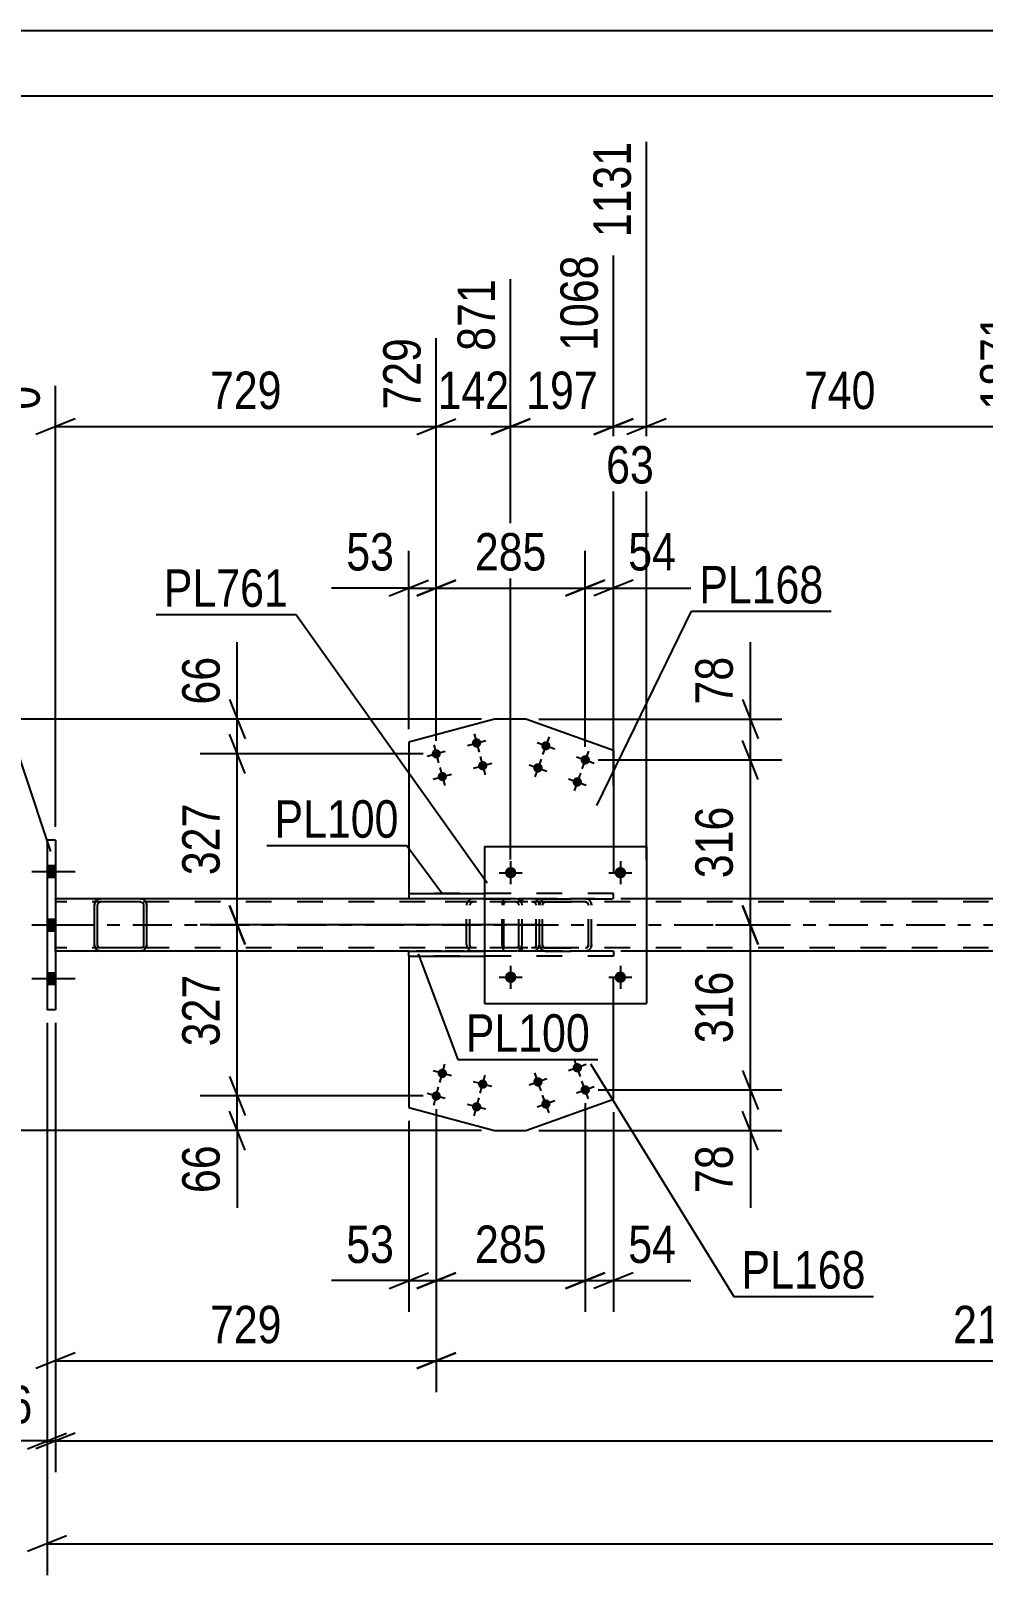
# Model space of a CAD drawing. Header units: millimetres. Extents: x -116 to 725, y -402 to 192.
# Drawn here: x -20.5 to 52.3, y 73.6 to 191.7 of the extents above; entities that cross this region are included whole.
import ezdxf

# ---------------------------------------------------------------- set-up
doc = ezdxf.new("R2010")
doc.units = ezdxf.units.MM
doc.linetypes.add('DXK_LINE_DOT2', pattern=[3.9198, 1.9599, -1.9599])
doc.linetypes.add('DXK_LINE_DOT3', pattern=[5.9187, 2.979, -0.9799, 0.9799, -0.9799])
doc.styles.add('Arial Narrow', font='ARIALN.TTF', dxfattribs={"height": 0.2})

# ---------------------------------------------------------------- blocks, each defined once
blk = doc.blocks.new('Unknown-203723472-1133')
at = {"color": 5, "linetype": 'Continuous'}
for p, q in [((725.23, 191.75), (-115.77, 191.75)), ((720.23, 186.75), (-110.77, 186.75))]:
    blk.add_line(p, q, dxfattribs=at)
blk = doc.blocks.new('Part-203723472-6724 - 6595')
at = {"color": 2, "linetype": 'Continuous'}
for p, q in [((-15.19, 125.32), (-18.66, 125.32)), ((8.39, 125.32), (-12.15, 125.32)), ((54.18, 125.32), (26.58, 125.32)), ((-15.19, 121.32), (-18.66, 121.32)), ((8.39, 121.32), (-12.15, 121.32)), ((54.18, 121.32), (26.58, 121.32))]:
    blk.add_line(p, q, dxfattribs=at)
at = {"color": 7, "linetype": 'DXK_LINE_DOT2'}
for p, q in [((-18.66, 121.32), (-18.66, 125.32)), ((-12.15, 125.32), (-15.19, 125.32)), ((26.58, 125.32), (8.39, 125.32)), ((679.93, 125.08), (-18.66, 125.08)), ((679.93, 121.56), (-18.66, 121.56)), ((-12.15, 121.32), (-15.19, 121.32)), ((26.58, 121.32), (8.39, 121.32))]:
    blk.add_line(p, q, dxfattribs=at)
at = {"color": 7, "linetype": 'DXK_LINE_DOT3'}
blk.add_line((-18.66, 123.32), (679.93, 123.32), dxfattribs=at)
blk = doc.blocks.new('Part-203723472-6738 - 6595')
at = {"color": 2, "linetype": 'Continuous'}
for p, q in [((8.39, 120.92), (8.39, 121.32)), ((8.39, 121.32), (14.18, 121.32)), ((8.39, 120.92), (14.18, 120.92))]:
    blk.add_line(p, q, dxfattribs=at)
at = {"color": 7, "linetype": 'DXK_LINE_DOT2'}
for p, q in [((24.05, 121.32), (14.18, 121.32)), ((24.05, 120.92), (14.18, 120.92)), ((24.05, 121.32), (24.05, 120.92))]:
    blk.add_line(p, q, dxfattribs=at)
blk = doc.blocks.new('Part-203723472-6783 - 6595')
at = {"color": 7, "linetype": 'DXK_LINE_DOT2'}
for p, q in [((15.68, 125.29), (15.6, 125.18)), ((15.79, 125.32), (15.68, 125.29)), ((19.73, 125.32), (15.79, 125.32)), ((17.06, 125.32), (17.06, 125.08)), ((18.07, 125.29), (17.88, 125.32)), ((15.54, 125.03), (15.52, 124.84)), ((15.52, 121.8), (15.52, 124.84)), ((15.6, 125.18), (15.54, 125.03)), ((15.65, 124.84), (15.66, 124.94)), ((15.65, 121.8), (15.65, 124.84)), ((15.66, 124.94), (15.69, 125.01)), ((15.69, 125.01), (15.74, 125.07)), ((15.74, 125.07), (15.79, 125.08)), ((19.73, 125.08), (15.79, 125.08)), ((17.88, 125.08), (17.97, 125.07)), ((17.97, 125.07), (18.06, 125.01)), ((18.06, 125.01), (18.11, 124.94)), ((18.11, 124.94), (18.13, 124.84)), ((18.13, 121.8), (18.13, 124.84)), ((18.35, 125.01), (18.34, 125.03)), ((18.38, 124.84), (18.35, 125.01)), ((18.38, 121.8), (18.38, 124.84)), ((15.52, 121.8), (15.54, 121.62)), ((15.66, 121.71), (15.65, 121.8)), ((18.13, 121.8), (18.11, 121.71)), ((18.34, 121.62), (18.38, 121.8)), ((15.54, 121.62), (15.6, 121.46)), ((15.6, 121.46), (15.68, 121.36)), ((15.69, 121.63), (15.66, 121.71)), ((15.68, 121.36), (15.79, 121.32)), ((15.74, 121.58), (15.69, 121.63)), ((15.79, 121.56), (15.74, 121.58)), ((19.73, 121.56), (15.79, 121.56)), ((19.73, 121.32), (15.79, 121.32)), ((17.06, 121.32), (17.06, 121.56)), ((17.97, 121.58), (17.88, 121.56)), ((17.88, 121.32), (18.07, 121.36)), ((18.06, 121.63), (17.97, 121.58)), ((18.11, 121.71), (18.06, 121.63))]:
    blk.add_line(p, q, dxfattribs=at)
for centre, start, end in [((17.89, 124.83), 23.8494, 68.8059), ((17.89, 121.82), 291.1941, 336.1506)]:
    blk.add_arc(centre, 0.492, start, end, dxfattribs=at)
blk = doc.blocks.new('Part-203723472-6654 - 6595')
at = {"color": 2, "linetype": 'Continuous'}
for p, q in [((-18.66, 129.82), (-19.3, 129.82)), ((-19.3, 129.82), (-19.3, 116.82)), ((-18.66, 129.82), (-18.66, 116.82)), ((-18.66, 116.82), (-19.3, 116.82))]:
    blk.add_line(p, q, dxfattribs=at)
blk = doc.blocks.new('Part-203723472-6687 - 6595')
at = {"color": 2, "linetype": 'Continuous'}
for p, q in [((8.39, 120.92), (8.39, 109.34)), ((24.05, 109.98), (24.05, 117.32)), ((17.35, 107.58), (24.05, 109.98)), ((8.39, 109.34), (14.95, 107.58)), ((14.95, 107.58), (17.35, 107.58))]:
    blk.add_line(p, q, dxfattribs=at)
at = {"color": 7, "linetype": 'DXK_LINE_DOT2'}
for p, q in [((24.05, 120.92), (8.39, 120.92)), ((24.05, 117.32), (24.05, 120.92))]:
    blk.add_line(p, q, dxfattribs=at)
blk = doc.blocks.new('Part-203723472-6692 - 6595')
at = {"color": 2, "linetype": 'Continuous'}
for p, q in [((14.95, 139.07), (8.39, 137.3)), ((17.35, 139.07), (14.95, 139.07)), ((24.05, 136.66), (17.35, 139.07)), ((8.39, 137.3), (8.39, 125.72)), ((24.05, 136.66), (24.05, 129.32))]:
    blk.add_line(p, q, dxfattribs=at)
at = {"color": 7, "linetype": 'DXK_LINE_DOT2'}
for p, q in [((24.05, 129.32), (24.05, 125.72)), ((24.05, 125.72), (8.39, 125.72))]:
    blk.add_line(p, q, dxfattribs=at)
blk = doc.blocks.new('Part-203723472-6733 - 6595')
at = {"color": 2, "linetype": 'Continuous'}
for p, q in [((8.39, 125.72), (8.39, 125.32)), ((8.39, 125.72), (14.18, 125.72)), ((14.18, 125.32), (8.39, 125.32))]:
    blk.add_line(p, q, dxfattribs=at)
at = {"color": 7, "linetype": 'DXK_LINE_DOT2'}
for p, q in [((24.05, 125.72), (14.18, 125.72)), ((14.18, 125.32), (24.05, 125.32)), ((24.05, 125.32), (24.05, 125.72))]:
    blk.add_line(p, q, dxfattribs=at)
blk = doc.blocks.new('Part-203723472-6767 - 6595')
at = {"color": 7, "linetype": 'DXK_LINE_DOT2'}
for p, q in [((16.55, 125.32), (11.16, 125.32)), ((13.32, 125.32), (13.12, 125.29)), ((16.75, 125.29), (16.55, 125.32)), ((16.55, 125.08), (11.16, 125.08)), ((12.84, 125.01), (12.81, 124.84)), ((12.81, 121.8), (12.81, 124.84)), ((12.85, 125.03), (12.84, 125.01)), ((13.06, 124.84), (13.08, 124.94)), ((13.06, 121.8), (13.06, 124.84)), ((13.08, 124.94), (13.14, 125.01)), ((13.14, 125.01), (13.22, 125.07)), ((13.22, 125.07), (13.32, 125.08)), ((16.55, 125.08), (16.65, 125.07)), ((16.65, 125.07), (16.73, 125.01)), ((16.73, 125.01), (16.79, 124.94)), ((16.79, 124.94), (16.81, 124.84)), ((16.81, 121.8), (16.81, 124.84)), ((17.03, 125.01), (17.02, 125.03)), ((17.06, 124.84), (17.03, 125.01)), ((17.06, 121.8), (17.06, 124.84)), ((12.81, 121.8), (12.85, 121.62)), ((13.08, 121.71), (13.06, 121.8)), ((16.81, 121.8), (16.79, 121.71)), ((17.02, 121.62), (17.06, 121.8)), ((16.55, 121.56), (11.16, 121.56)), ((16.55, 121.32), (11.16, 121.32)), ((13.14, 121.63), (13.08, 121.71)), ((13.12, 121.36), (13.32, 121.32)), ((13.22, 121.58), (13.14, 121.63)), ((13.32, 121.56), (13.22, 121.58)), ((16.65, 121.58), (16.55, 121.56)), ((16.55, 121.32), (16.75, 121.36)), ((16.73, 121.63), (16.65, 121.58)), ((16.79, 121.71), (16.73, 121.63))]:
    blk.add_line(p, q, dxfattribs=at)
at = {"color": 7, "linetype": 'DXK_LINE_DOT3'}
blk.add_line((18.35, 123.32), (12.78, 123.32), dxfattribs=at)
at = {"color": 7, "linetype": 'DXK_LINE_DOT2'}
for centre, start, end in [((13.3, 124.82), 110.7583, 155.68), ((16.57, 124.82), 24.32, 69.2417), ((13.3, 121.83), 204.32, 249.2417), ((16.57, 121.83), 290.7583, 335.68)]:
    blk.add_arc(centre, 0.496, start, end, dxfattribs=at)
blk = doc.blocks.new('Bolt-203723472-6807 - 6595')
at = {"linetype": 'Continuous'}
for points in [[(20.94, 112.27, -1), (21.62, 112.51, -1)], [(17.93, 111.19, -1), (18.61, 111.43, -1)], [(18.54, 109.49, -1), (19.21, 109.74, -1)], [(21.55, 110.57, -1), (22.23, 110.82, -1)]]:
    blk.add_hatch(color=1, dxfattribs=at).paths.add_polyline_path(points)
at = {"color": 1, "linetype": 'Continuous'}
for p, q in [((21.96, 112.63), (20.6, 112.15)), ((21.52, 111.71), (21.04, 113.07)), ((18.95, 111.55), (17.59, 111.07)), ((18.51, 110.63), (18.03, 111.99)), ((22.13, 110.02), (21.64, 111.37)), ((19.12, 108.94), (18.63, 110.29)), ((22.57, 110.94), (21.21, 110.45)), ((19.55, 109.86), (18.2, 109.37))]:
    blk.add_line(p, q, dxfattribs=at)
blk = doc.blocks.new('Bolt-203723472-6832 - 6595')
at = {"linetype": 'Continuous'}
for points in [[(13.92, 137.34, -1), (13.23, 137.16, -1)], [(10.83, 136.51, -1), (10.14, 136.33, -1)], [(11.3, 134.77, -1), (10.61, 134.59, -1)], [(14.39, 135.6, -1), (13.7, 135.42, -1)]]:
    blk.add_hatch(color=1, dxfattribs=at).paths.add_polyline_path(points)
at = {"color": 1, "linetype": 'Continuous'}
for p, q in [((10.3, 137.11), (10.67, 135.72)), ((12.88, 137.06), (14.27, 137.44)), ((13.39, 137.94), (13.76, 136.55)), ((9.79, 136.23), (11.18, 136.61)), ((13.86, 136.21), (14.23, 134.82)), ((10.26, 134.49), (11.65, 134.87)), ((10.77, 135.38), (11.14, 133.99)), ((13.35, 135.32), (14.74, 135.7))]:
    blk.add_line(p, q, dxfattribs=at)
blk = doc.blocks.new('Bolt-203723472-6833 - 6595')
at = {"linetype": 'Continuous'}
for points in [[(19.21, 136.91, -1), (18.54, 137.15, -1)], [(22.23, 135.83, -1), (21.55, 136.08, -1)], [(18.61, 135.22, -1), (17.93, 135.46, -1)], [(21.62, 134.14, -1), (20.94, 134.38, -1)]]:
    blk.add_hatch(color=1, dxfattribs=at).paths.add_polyline_path(points)
at = {"color": 1, "linetype": 'Continuous'}
for p, q in [((18.2, 137.28), (19.55, 136.79)), ((19.12, 137.71), (18.63, 136.36)), ((18.51, 136.02), (18.03, 134.66)), ((21.21, 136.2), (22.57, 135.71)), ((22.13, 136.63), (21.64, 135.28)), ((17.59, 135.58), (18.95, 135.1)), ((21.52, 134.94), (21.04, 133.58)), ((20.6, 134.5), (21.96, 134.02))]:
    blk.add_line(p, q, dxfattribs=at)
blk = doc.blocks.new('Bolt-203723472-6834 - 6595')
at = {"linetype": 'Continuous'}
for points in [[(10.61, 112.06, -1), (11.3, 111.87, -1)], [(13.7, 111.23, -1), (14.39, 111.04, -1)], [(10.14, 110.32, -1), (10.83, 110.14, -1)], [(13.23, 109.49, -1), (13.92, 109.31, -1)]]:
    blk.add_hatch(color=1, dxfattribs=at).paths.add_polyline_path(points)
at = {"color": 1, "linetype": 'Continuous'}
for p, q in [((10.77, 111.27), (11.14, 112.66)), ((11.65, 111.78), (10.26, 112.15)), ((14.74, 110.95), (13.35, 111.32)), ((13.86, 110.44), (14.23, 111.83)), ((11.18, 110.04), (9.79, 110.42)), ((10.3, 109.53), (10.67, 110.92)), ((13.39, 108.7), (13.76, 110.09)), ((14.27, 109.21), (12.88, 109.59))]:
    blk.add_line(p, q, dxfattribs=at)
blk = doc.blocks.new('Bolt-203723472-6854 - 6595')
at = {"linetype": 'Continuous'}
for points in [[(-18.66, 126.98), (-18.66, 127.86), (-19.3, 127.86), (-19.3, 126.98)], [(-18.66, 126.98), (-18.66, 127.86), (-19.3, 127.86), (-19.3, 126.98)], [(-18.66, 126.98), (-18.66, 127.86), (-19.3, 127.86), (-19.3, 126.98)], [(-18.66, 122.88), (-18.66, 123.76), (-19.3, 123.76), (-19.3, 122.88)], [(-18.66, 122.88), (-18.66, 123.76), (-19.3, 123.76), (-19.3, 122.88)], [(-18.66, 118.78), (-18.66, 119.66), (-19.3, 119.66), (-19.3, 118.78)], [(-18.66, 118.78), (-18.66, 119.66), (-19.3, 119.66), (-19.3, 118.78)], [(-18.66, 118.78), (-18.66, 119.66), (-19.3, 119.66), (-19.3, 118.78)]]:
    blk.add_hatch(color=1, dxfattribs=at).paths.add_polyline_path(points)
at = {"color": 1, "linetype": 'Continuous'}
for p, q in [((-19.3, 127.86), (-18.66, 127.86)), ((-19.3, 127.86), (-18.66, 127.86)), ((-19.3, 127.86), (-18.66, 127.86)), ((-20.46, 127.42), (-17.14, 127.42)), ((-20.46, 127.42), (-17.14, 127.42)), ((-20.46, 127.42), (-17.14, 127.42)), ((-19.3, 126.98), (-18.66, 126.98)), ((-19.3, 126.98), (-18.66, 126.98)), ((-19.3, 126.98), (-18.66, 126.98)), ((-20.46, 123.32), (-17.14, 123.32)), ((-20.46, 123.32), (-17.14, 123.32)), ((-19.3, 123.76), (-18.66, 123.76)), ((-19.3, 123.76), (-18.66, 123.76)), ((-19.3, 122.88), (-18.66, 122.88)), ((-19.3, 122.88), (-18.66, 122.88)), ((-19.3, 119.66), (-18.66, 119.66)), ((-19.3, 119.66), (-18.66, 119.66)), ((-19.3, 119.66), (-18.66, 119.66)), ((-20.46, 119.22), (-17.14, 119.22)), ((-20.46, 119.22), (-17.14, 119.22)), ((-20.46, 119.22), (-17.14, 119.22)), ((-19.3, 118.78), (-18.66, 118.78)), ((-19.3, 118.78), (-18.66, 118.78)), ((-19.3, 118.78), (-18.66, 118.78))]:
    blk.add_line(p, q, dxfattribs=at)
blk = doc.blocks.new('Part-203723472-6875 - 6595')
at = {"color": 2, "linetype": 'Continuous'}
for p, q in [((-15.19, 125.32), (-15.38, 125.29)), ((-12.15, 125.32), (-15.19, 125.32)), ((-11.97, 125.29), (-12.15, 125.32)), ((-15.64, 125.03), (-15.67, 124.84)), ((-15.67, 121.8), (-15.67, 124.84)), ((-15.43, 124.84), (-15.41, 124.94)), ((-15.43, 121.8), (-15.43, 124.84)), ((-15.41, 124.94), (-15.36, 125.01)), ((-15.36, 125.01), (-15.29, 125.07)), ((-15.29, 125.07), (-15.19, 125.08)), ((-12.15, 125.08), (-15.19, 125.08)), ((-12.15, 125.08), (-12.06, 125.07)), ((-12.06, 125.07), (-11.98, 125.01)), ((-11.98, 125.01), (-11.93, 124.94)), ((-11.93, 124.94), (-11.91, 124.84)), ((-11.91, 124.84), (-11.91, 121.8)), ((-11.67, 124.84), (-11.71, 125.03)), ((-11.67, 121.8), (-11.67, 124.84)), ((-15.67, 121.8), (-15.64, 121.62)), ((-15.41, 121.71), (-15.43, 121.8)), ((-11.91, 121.8), (-11.93, 121.71)), ((-11.71, 121.62), (-11.67, 121.8)), ((-15.36, 121.63), (-15.41, 121.71)), ((-15.38, 121.36), (-15.19, 121.32)), ((-15.29, 121.58), (-15.36, 121.63)), ((-15.19, 121.56), (-15.29, 121.58)), ((-12.15, 121.56), (-15.19, 121.56)), ((-12.15, 121.32), (-15.19, 121.32)), ((-12.06, 121.58), (-12.15, 121.56)), ((-12.15, 121.32), (-11.97, 121.36)), ((-11.98, 121.63), (-12.06, 121.58)), ((-11.93, 121.71), (-11.98, 121.63))]:
    blk.add_line(p, q, dxfattribs=at)
at = {"color": 7, "linetype": 'DXK_LINE_DOT2'}
for p, q in [((-15.38, 125.29), (-15.19, 125.32)), ((-12.15, 125.32), (-11.97, 125.29)), ((-15.67, 124.84), (-15.64, 125.03)), ((-11.71, 125.03), (-11.67, 124.84)), ((-15.64, 121.62), (-15.67, 121.8)), ((-11.67, 121.8), (-11.71, 121.62)), ((-15.19, 121.32), (-15.38, 121.36)), ((-11.97, 121.36), (-12.15, 121.32))]:
    blk.add_line(p, q, dxfattribs=at)
at = {"color": 2, "linetype": 'Continuous'}
for centre, start, end in [((-15.19, 124.84), 112.5, 157.5), ((-12.15, 124.84), 22.5, 67.5), ((-15.19, 121.8), 202.5, 247.5), ((-12.15, 121.8), 292.5, 337.5)]:
    blk.add_arc(centre, 0.48, start, end, dxfattribs=at)
at = {"color": 7, "linetype": 'DXK_LINE_DOT2'}
for centre, start, end in [((-15.19, 124.84), 112.5, 157.5), ((-12.15, 124.84), 22.5, 67.5), ((-15.19, 121.8), 202.5, 247.5), ((-12.15, 121.8), 292.5, 337.5)]:
    blk.add_arc(centre, 0.48, start, end, dxfattribs=at)
blk = doc.blocks.new('Part-203723472-6876 - 6595')
at = {"color": 7, "linetype": 'DXK_LINE_DOT2'}
for p, q in [((18.67, 125.29), (18.86, 125.32)), ((18.86, 125.32), (18.67, 125.29)), ((18.86, 125.32), (21.9, 125.32)), ((18.86, 125.32), (18.86, 125.32)), ((18.86, 125.32), (21.9, 125.32)), ((21.9, 125.32), (21.9, 125.32)), ((21.9, 125.32), (22.08, 125.29)), ((22.08, 125.29), (21.9, 125.32)), ((18.38, 124.84), (18.41, 125.03)), ((18.41, 125.03), (18.38, 124.84)), ((18.38, 121.8), (18.38, 124.84)), ((18.62, 124.84), (18.63, 124.94)), ((18.63, 124.94), (18.62, 124.84)), ((18.62, 121.8), (18.62, 124.84)), ((18.63, 124.94), (18.69, 125.01)), ((18.69, 125.01), (18.63, 124.94)), ((18.69, 125.01), (18.76, 125.07)), ((18.76, 125.07), (18.69, 125.01)), ((18.76, 125.07), (18.86, 125.08)), ((18.86, 125.08), (18.76, 125.07)), ((18.86, 125.08), (21.9, 125.08)), ((18.86, 125.08), (18.86, 125.08)), ((21.9, 125.08), (18.86, 125.08)), ((21.9, 125.08), (21.9, 125.08)), ((21.9, 125.08), (21.99, 125.07)), ((21.99, 125.07), (21.9, 125.08)), ((21.99, 125.07), (22.06, 125.01)), ((22.06, 125.01), (21.99, 125.07)), ((22.06, 125.01), (22.12, 124.94)), ((22.12, 124.94), (22.06, 125.01)), ((22.12, 124.94), (22.14, 124.84)), ((22.14, 124.84), (22.12, 124.94)), ((22.14, 121.8), (22.14, 124.84)), ((22.34, 125.03), (22.38, 124.84)), ((22.38, 124.84), (22.34, 125.03)), ((22.38, 121.8), (22.38, 124.84)), ((18.41, 121.62), (18.38, 121.8)), ((18.38, 121.8), (18.41, 121.62)), ((18.63, 121.71), (18.62, 121.8)), ((18.62, 121.8), (18.63, 121.71)), ((22.14, 121.8), (22.12, 121.71)), ((22.12, 121.71), (22.14, 121.8)), ((22.38, 121.8), (22.34, 121.62)), ((22.34, 121.62), (22.38, 121.8)), ((18.69, 121.63), (18.63, 121.71)), ((18.63, 121.71), (18.69, 121.63)), ((18.86, 121.32), (18.67, 121.36)), ((18.67, 121.36), (18.86, 121.32)), ((18.76, 121.58), (18.69, 121.63)), ((18.69, 121.63), (18.76, 121.58)), ((18.86, 121.56), (18.76, 121.58)), ((18.76, 121.58), (18.86, 121.56)), ((18.86, 121.56), (21.9, 121.56)), ((18.86, 121.56), (18.86, 121.56)), ((18.86, 121.56), (21.9, 121.56)), ((18.86, 121.32), (21.9, 121.32)), ((18.86, 121.32), (18.86, 121.32)), ((18.86, 121.32), (21.9, 121.32)), ((21.99, 121.58), (21.9, 121.56)), ((21.9, 121.56), (21.99, 121.58)), ((21.9, 121.56), (21.9, 121.56)), ((22.08, 121.36), (21.9, 121.32)), ((21.9, 121.32), (22.08, 121.36)), ((21.9, 121.32), (21.9, 121.32)), ((22.06, 121.63), (21.99, 121.58)), ((21.99, 121.58), (22.06, 121.63)), ((22.12, 121.71), (22.06, 121.63)), ((22.06, 121.63), (22.12, 121.71))]:
    blk.add_line(p, q, dxfattribs=at)
for centre, start, end in [((18.86, 124.84), 112.5, 157.5), ((18.86, 124.84), 112.5, 157.5), ((21.9, 124.84), 22.5, 67.5), ((21.9, 124.84), 22.5, 67.5), ((18.86, 121.8), 202.5, 247.5), ((18.86, 121.8), 202.5, 247.5), ((21.9, 121.8), 292.5, 337.5), ((21.9, 121.8), 292.5, 337.5)]:
    blk.add_arc(centre, 0.48, start, end, dxfattribs=at)
blk = doc.blocks.new('Part-203723472-6892 - 6595')
at = {"color": 2, "linetype": 'Continuous'}
for p, q in [((14.18, 129.32), (14.18, 117.32)), ((14.18, 129.32), (26.58, 129.32)), ((26.58, 129.32), (26.58, 117.32)), ((14.18, 117.32), (26.58, 117.32))]:
    blk.add_line(p, q, dxfattribs=at)
blk = doc.blocks.new('Bolt-203723472-6893 - 6595')
at = {"linetype": 'Continuous'}
for points in [[(16.62, 119.32, -1), (15.74, 119.32, -1)], [(25.02, 119.32, -1), (24.14, 119.32, -1)]]:
    blk.add_hatch(color=1, dxfattribs=at).paths.add_polyline_path(points)
at = {"color": 1, "linetype": 'Continuous'}
for p, q in [((16.18, 120.2), (16.18, 118.44)), ((24.58, 120.2), (24.58, 118.44)), ((15.3, 119.32), (17.06, 119.32)), ((23.7, 119.32), (25.46, 119.32))]:
    blk.add_line(p, q, dxfattribs=at)
blk = doc.blocks.new('Bolt-203723472-6894 - 6595')
at = {"linetype": 'Continuous'}
for points in [[(16.62, 127.32, -1), (15.74, 127.32, -1)], [(25.02, 127.32, -1), (24.14, 127.32, -1)]]:
    blk.add_hatch(color=1, dxfattribs=at).paths.add_polyline_path(points)
at = {"color": 1, "linetype": 'Continuous'}
for p, q in [((16.18, 128.2), (16.18, 126.44)), ((24.58, 128.2), (24.58, 126.44)), ((15.3, 127.32), (17.06, 127.32)), ((23.7, 127.32), (25.46, 127.32))]:
    blk.add_line(p, q, dxfattribs=at)
blk = doc.blocks.new('StraightDimension-203723472-7280 - 6595')
at = {"color": 7, "linetype": 'Continuous'}
for p, q in [((-18.66, 115.82), (-18.66, 81.43)), ((-17.16, 84.43), (-20.16, 83.23)), ((-18.66, 83.83), (679.93, 83.83))]:
    blk.add_line(p, q, dxfattribs=at)
blk = doc.blocks.new('StraightDimension-203723472-17720 - 6595')
at = {"color": 7, "linetype": 'Continuous'}
for p, q in [((26.58, 128.32), (26.58, 183.27)), ((56.18, 128.32), (56.18, 170.07)), ((28.08, 162.06), (25.08, 160.86)), ((54.68, 160.86), (57.68, 162.06)), ((26.58, 161.46), (56.18, 161.46))]:
    blk.add_line(p, q, dxfattribs=at)
at = {"color": 0}
blk.add_wipeout([(44.72, 162.21), (44.72, 166.41), (38.03, 166.41), (38.03, 162.21)], dxfattribs=at)
at = {"color": 3, "style": 'Arial Narrow'}
blk.add_text('740', height=2.863, dxfattribs=at).set_placement((38.63, 162.81))
at = {"color": 0, "linetype": 'Continuous'}
blk.add_wipeout([(55.58, 170.67), (51.38, 170.67), (51.38, 162.16), (55.58, 162.16)], dxfattribs=at)
at = {"color": 3, "linetype": 'Continuous', "style": 'Arial Narrow'}
blk.add_text('1871', height=2.863, rotation=90.0002, dxfattribs=at).set_placement((54.98, 162.76))
blk = doc.blocks.new('StraightDimension-203723472-7290 - 6595')
at = {"color": 7, "linetype": 'Continuous'}
for p, q in [((-19.3, 115.82), (-19.3, 81.43)), ((-18.66, 115.82), (-18.66, 81.43)), ((-20.8, 83.23), (-17.8, 84.43)), ((-17.16, 84.43), (-20.16, 83.23)), ((-19.3, 83.83), (-25.21, 83.83)), ((-19.3, 83.83), (-25.21, 83.83)), ((-19.3, 83.83), (-18.66, 83.83))]:
    blk.add_line(p, q, dxfattribs=at)
at = {"color": 0}
blk.add_wipeout([(-19.82, 84.58), (-19.82, 88.78), (-24.68, 88.78), (-24.68, 84.58)], dxfattribs=at)
at = {"color": 3, "style": 'Arial Narrow'}
blk.add_text('16', height=2.863, dxfattribs=at).set_placement((-24.08, 85.18))
blk = doc.blocks.new('StraightDimension-203723472-17723 - 6595')
at = {"color": 7, "linetype": 'Continuous'}
for p, q in [((16.18, 128.32), (16.18, 172.74)), ((10.49, 137.42), (10.49, 168.24)), ((8.99, 160.86), (11.99, 162.06)), ((17.68, 162.06), (14.68, 160.86)), ((10.49, 161.46), (16.18, 161.46))]:
    blk.add_line(p, q, dxfattribs=at)
at = {"color": 0}
blk.add_wipeout([(16.67, 162.21), (16.67, 166.41), (9.99, 166.41), (9.99, 162.21)], dxfattribs=at)
at = {"color": 3, "style": 'Arial Narrow'}
blk.add_text('142', height=2.863, dxfattribs=at).set_placement((10.59, 162.81))
at = {"color": 0, "linetype": 'Continuous'}
blk.add_wipeout([(15.58, 173.34), (11.38, 173.34), (11.38, 166.66), (15.58, 166.66)], dxfattribs=at)
at = {"color": 3, "linetype": 'Continuous', "style": 'Arial Narrow'}
blk.add_text('871', height=2.863, rotation=90.0002, dxfattribs=at).set_placement((14.98, 167.26))
blk = doc.blocks.new('StraightDimension-203723472-17722 - 6595')
at = {"color": 7, "linetype": 'Continuous'}
for p, q in [((24.05, 133.99), (24.05, 174.57)), ((16.18, 128.32), (16.18, 172.74)), ((14.68, 160.86), (17.68, 162.06)), ((25.55, 162.06), (22.55, 160.86)), ((16.18, 161.46), (24.05, 161.46))]:
    blk.add_line(p, q, dxfattribs=at)
at = {"color": 0}
blk.add_wipeout([(23.46, 162.21), (23.46, 166.41), (16.77, 166.41), (16.77, 162.21)], dxfattribs=at)
at = {"color": 3, "style": 'Arial Narrow'}
blk.add_text('197', height=2.863, dxfattribs=at).set_placement((17.37, 162.81))
at = {"color": 0, "linetype": 'Continuous'}
blk.add_wipeout([(23.45, 175.17), (19.25, 175.17), (19.25, 166.66), (23.45, 166.66)], dxfattribs=at)
at = {"color": 3, "linetype": 'Continuous', "style": 'Arial Narrow'}
blk.add_text('1068', height=2.863, rotation=90.0002, dxfattribs=at).set_placement((22.85, 167.26))
blk = doc.blocks.new('StraightDimension-203723472-7206 - 6595')
at = {"color": 7, "linetype": 'Continuous'}
for p, q in [((10.49, 109.23), (10.49, 93.7)), ((8.39, 108.34), (8.39, 93.7)), ((8.39, 96.1), (2.48, 96.1)), ((8.39, 96.1), (2.48, 96.1)), ((6.89, 95.5), (9.89, 96.7)), ((8.39, 96.1), (10.49, 96.1)), ((11.99, 96.7), (8.99, 95.5))]:
    blk.add_line(p, q, dxfattribs=at)
at = {"color": 0}
blk.add_wipeout([(7.86, 96.85), (7.86, 101.05), (3, 101.05), (3, 96.85)], dxfattribs=at)
at = {"color": 3, "style": 'Arial Narrow'}
blk.add_text('53', height=2.863, dxfattribs=at).set_placement((3.6, 97.45))
blk = doc.blocks.new('StraightDimension-203723472-7098 - 6595')
at = {"color": 7, "linetype": 'Continuous'}
for p, q in [((8.39, 138.3), (8.39, 151.95)), ((10.49, 137.42), (10.49, 151.95)), ((8.39, 149.1), (2.48, 149.1)), ((8.39, 149.1), (2.48, 149.1)), ((6.89, 148.5), (9.89, 149.7)), ((8.39, 149.1), (10.49, 149.1)), ((11.99, 149.7), (8.99, 148.5))]:
    blk.add_line(p, q, dxfattribs=at)
at = {"color": 0}
blk.add_wipeout([(7.86, 149.85), (7.86, 154.05), (3, 154.05), (3, 149.85)], dxfattribs=at)
at = {"color": 3, "style": 'Arial Narrow'}
blk.add_text('53', height=2.863, dxfattribs=at).set_placement((3.6, 150.45))
blk = doc.blocks.new('StraightDimension-203723472-7088 - 6595')
at = {"color": 7, "linetype": 'Continuous'}
for p, q in [((10.49, 137.42), (10.49, 151.95)), ((21.89, 136.95), (21.89, 151.95)), ((8.99, 148.5), (11.99, 149.7)), ((10.49, 149.1), (21.89, 149.1)), ((23.39, 149.7), (20.39, 148.5))]:
    blk.add_line(p, q, dxfattribs=at)
at = {"color": 0}
blk.add_wipeout([(19.53, 149.85), (19.53, 154.05), (12.84, 154.05), (12.84, 149.85)], dxfattribs=at)
at = {"color": 3, "style": 'Arial Narrow'}
blk.add_text('285', height=2.863, dxfattribs=at).set_placement((13.44, 150.45))
blk = doc.blocks.new('StraightDimension-203723472-7078 - 6595')
at = {"color": 7, "linetype": 'Continuous'}
for p, q in [((21.89, 136.95), (21.89, 151.95)), ((24.05, 137.66), (24.05, 151.95)), ((20.39, 148.5), (23.39, 149.7)), ((21.89, 149.1), (24.05, 149.1)), ((25.55, 149.7), (22.55, 148.5)), ((24.05, 149.1), (29.96, 149.1)), ((24.05, 149.1), (29.96, 149.1))]:
    blk.add_line(p, q, dxfattribs=at)
at = {"color": 0}
blk.add_wipeout([(29.44, 149.85), (29.44, 154.05), (24.58, 154.05), (24.58, 149.85)], dxfattribs=at)
at = {"color": 3, "style": 'Arial Narrow'}
blk.add_text('54', height=2.863, dxfattribs=at).set_placement((25.18, 150.45))
blk = doc.blocks.new('StraightDimension-203723472-7109 - 6595')
at = {"color": 7, "linetype": 'Continuous'}
for p, q in [((-45.32, 137.57), (-46.52, 140.57)), ((13.95, 139.07), (-48.77, 139.07)), ((-45.92, 107.58), (-45.92, 139.07)), ((-46.52, 109.08), (-45.32, 106.08)), ((13.95, 107.58), (-48.77, 107.58))]:
    blk.add_line(p, q, dxfattribs=at)
at = {"color": 0}
blk.add_wipeout([(-46.67, 126.67), (-50.87, 126.67), (-50.87, 119.98), (-46.67, 119.98)], dxfattribs=at)
at = {"color": 3, "style": 'Arial Narrow'}
blk.add_text('787', height=2.863, rotation=90.0002, dxfattribs=at).set_placement((-47.27, 120.58))
blk = doc.blocks.new('StraightDimension-203723472-7120 - 6595')
at = {"color": 7, "linetype": 'Continuous'}
for p, q in [((-4.14, 134.92), (-5.34, 137.92)), ((9.49, 136.42), (-7.59, 136.42)), ((-4.74, 123.32), (-4.74, 136.42)), ((-5.34, 124.82), (-4.14, 121.82)), ((16.4, 123.32), (-7.59, 123.32))]:
    blk.add_line(p, q, dxfattribs=at)
at = {"color": 0}
blk.add_wipeout([(-5.49, 133.21), (-9.69, 133.21), (-9.69, 126.53), (-5.49, 126.53)], dxfattribs=at)
at = {"color": 3, "style": 'Arial Narrow'}
blk.add_text('327', height=2.863, rotation=90.0002, dxfattribs=at).set_placement((-6.09, 127.13))
blk = doc.blocks.new('StraightDimension-203723472-7137 - 6595')
at = {"color": 7, "linetype": 'Continuous'}
for p, q in [((-5.34, 111.73), (-4.14, 108.73)), ((9.49, 110.23), (-7.59, 110.23)), ((-4.74, 107.58), (-4.74, 110.23)), ((-4.14, 106.08), (-5.34, 109.08)), ((13.95, 107.58), (-7.59, 107.58)), ((-4.74, 107.58), (-4.74, 101.67)), ((-4.74, 107.58), (-4.74, 101.67))]:
    blk.add_line(p, q, dxfattribs=at)
at = {"color": 0}
blk.add_wipeout([(-5.49, 107.05), (-9.69, 107.05), (-9.69, 102.2), (-5.49, 102.2)], dxfattribs=at)
at = {"color": 3, "style": 'Arial Narrow'}
blk.add_text('66', height=2.863, rotation=90.0002, dxfattribs=at).set_placement((-6.09, 102.8))
blk = doc.blocks.new('StraightDimension-203723472-7147 - 6595')
at = {"color": 7, "linetype": 'Continuous'}
for p, q in [((-4.14, 121.82), (-5.34, 124.82)), ((16.4, 123.32), (-7.59, 123.32)), ((-4.74, 110.23), (-4.74, 123.32)), ((-5.34, 111.73), (-4.14, 108.73)), ((9.49, 110.23), (-7.59, 110.23))]:
    blk.add_line(p, q, dxfattribs=at)
at = {"color": 0}
blk.add_wipeout([(-5.49, 120.12), (-9.69, 120.12), (-9.69, 113.43), (-5.49, 113.43)], dxfattribs=at)
at = {"color": 3, "style": 'Arial Narrow'}
blk.add_text('327', height=2.863, rotation=90.0002, dxfattribs=at).set_placement((-6.09, 114.03))
blk = doc.blocks.new('StraightDimension-203723472-7164 - 6595')
at = {"color": 7, "linetype": 'Continuous'}
for p, q in [((-4.74, 139.07), (-4.74, 144.97)), ((-4.74, 139.07), (-4.74, 144.97)), ((-5.34, 140.57), (-4.14, 137.57)), ((13.95, 139.07), (-7.59, 139.07)), ((-4.74, 136.42), (-4.74, 139.07)), ((-4.14, 134.92), (-5.34, 137.92)), ((9.49, 136.42), (-7.59, 136.42))]:
    blk.add_line(p, q, dxfattribs=at)
at = {"color": 0}
blk.add_wipeout([(-5.49, 144.45), (-9.69, 144.45), (-9.69, 139.59), (-5.49, 139.59)], dxfattribs=at)
at = {"color": 3, "style": 'Arial Narrow'}
blk.add_text('66', height=2.863, rotation=90.0002, dxfattribs=at).set_placement((-6.09, 140.19))
blk = doc.blocks.new('StraightDimension-203723472-7175 - 6595')
at = {"color": 7, "linetype": 'Continuous'}
for p, q in [((-19.3, 115.82), (-19.3, 73.56)), ((-17.8, 76.56), (-20.8, 75.36)), ((-19.3, 75.96), (679.93, 75.96))]:
    blk.add_line(p, q, dxfattribs=at)
blk = doc.blocks.new('StraightDimension-203723472-7186 - 6595')
at = {"color": 7, "linetype": 'Continuous'}
for p, q in [((21.89, 109.69), (21.89, 93.7)), ((24.05, 108.98), (24.05, 93.7)), ((20.39, 95.5), (23.39, 96.7)), ((21.89, 96.1), (24.05, 96.1)), ((25.55, 96.7), (22.55, 95.5)), ((24.05, 96.1), (29.96, 96.1)), ((24.05, 96.1), (29.96, 96.1))]:
    blk.add_line(p, q, dxfattribs=at)
at = {"color": 0}
blk.add_wipeout([(29.44, 96.85), (29.44, 101.05), (24.58, 101.05), (24.58, 96.85)], dxfattribs=at)
at = {"color": 3, "style": 'Arial Narrow'}
blk.add_text('54', height=2.863, dxfattribs=at).set_placement((25.18, 97.45))
blk = doc.blocks.new('StraightDimension-203723472-7196 - 6595')
at = {"color": 7, "linetype": 'Continuous'}
for p, q in [((10.49, 109.23), (10.49, 93.7)), ((21.89, 109.69), (21.89, 93.7)), ((8.99, 95.5), (11.99, 96.7)), ((10.49, 96.1), (21.89, 96.1)), ((23.39, 96.7), (20.39, 95.5))]:
    blk.add_line(p, q, dxfattribs=at)
at = {"color": 0}
blk.add_wipeout([(19.53, 96.85), (19.53, 101.05), (12.85, 101.05), (12.85, 96.85)], dxfattribs=at)
at = {"color": 3, "style": 'Arial Narrow'}
blk.add_text('285', height=2.863, dxfattribs=at).set_placement((13.45, 97.45))
blk = doc.blocks.new('StraightDimension-203723472-7217 - 6595')
at = {"color": 7, "linetype": 'Continuous'}
for p, q in [((33.93, 112.19), (35.13, 109.19)), ((22.89, 110.69), (36.93, 110.69)), ((34.53, 107.58), (34.53, 110.69)), ((35.13, 106.08), (33.93, 109.08)), ((18.35, 107.58), (36.93, 107.58)), ((34.53, 107.58), (34.53, 101.67)), ((34.53, 107.58), (34.53, 101.67))]:
    blk.add_line(p, q, dxfattribs=at)
at = {"color": 0}
blk.add_wipeout([(33.78, 107.05), (29.58, 107.05), (29.58, 102.2), (33.78, 102.2)], dxfattribs=at)
at = {"color": 3, "style": 'Arial Narrow'}
blk.add_text('78', height=2.863, rotation=90.0002, dxfattribs=at).set_placement((33.18, 102.8))
blk = doc.blocks.new('StraightDimension-203723472-7227 - 6595')
at = {"color": 7, "linetype": 'Continuous'}
for p, q in [((35.13, 121.82), (33.93, 124.82)), ((31.86, 123.32), (36.93, 123.32)), ((34.53, 110.69), (34.53, 123.32)), ((33.93, 112.19), (35.13, 109.19)), ((22.89, 110.69), (36.93, 110.69))]:
    blk.add_line(p, q, dxfattribs=at)
at = {"color": 0}
blk.add_wipeout([(33.78, 120.35), (29.58, 120.35), (29.58, 113.67), (33.78, 113.67)], dxfattribs=at)
at = {"color": 3, "style": 'Arial Narrow'}
blk.add_text('316', height=2.863, rotation=90.0002, dxfattribs=at).set_placement((33.18, 114.27))
blk = doc.blocks.new('StraightDimension-203723472-7243 - 6595')
at = {"color": 7, "linetype": 'Continuous'}
for p, q in [((35.13, 134.45), (33.93, 137.45)), ((22.89, 135.95), (36.93, 135.95)), ((34.53, 123.32), (34.53, 135.95)), ((33.93, 124.82), (35.13, 121.82)), ((31.86, 123.32), (36.93, 123.32))]:
    blk.add_line(p, q, dxfattribs=at)
at = {"color": 0}
blk.add_wipeout([(33.78, 132.98), (29.58, 132.98), (29.58, 126.3), (33.78, 126.3)], dxfattribs=at)
at = {"color": 3, "style": 'Arial Narrow'}
blk.add_text('316', height=2.863, rotation=90.0002, dxfattribs=at).set_placement((33.18, 126.9))
blk = doc.blocks.new('StraightDimension-203723472-7259 - 6595')
at = {"color": 7, "linetype": 'Continuous'}
for p, q in [((34.53, 139.07), (34.53, 144.97)), ((34.53, 139.07), (34.53, 144.97)), ((33.93, 140.57), (35.13, 137.57)), ((18.35, 139.07), (36.93, 139.07)), ((34.53, 135.95), (34.53, 139.07)), ((35.13, 134.45), (33.93, 137.45)), ((22.89, 135.95), (36.93, 135.95))]:
    blk.add_line(p, q, dxfattribs=at)
at = {"color": 0}
blk.add_wipeout([(33.78, 144.45), (29.58, 144.45), (29.58, 139.59), (33.78, 139.59)], dxfattribs=at)
at = {"color": 3, "style": 'Arial Narrow'}
blk.add_text('78', height=2.863, rotation=90.0002, dxfattribs=at).set_placement((33.18, 140.19))
blk = doc.blocks.new('StraightDimension-203723472-7301 - 6595')
at = {"color": 7, "linetype": 'Continuous'}
for p, q in [((-18.66, 115.82), (-18.66, 87.56)), ((10.49, 109.23), (10.49, 87.56)), ((-17.16, 90.56), (-20.16, 89.36)), ((-18.66, 89.96), (10.49, 89.96)), ((8.99, 89.36), (11.99, 90.56))]:
    blk.add_line(p, q, dxfattribs=at)
at = {"color": 0}
blk.add_wipeout([(-0.74, 90.71), (-0.74, 94.91), (-7.43, 94.91), (-7.43, 90.71)], dxfattribs=at)
at = {"color": 3, "style": 'Arial Narrow'}
blk.add_text('729', height=2.863, dxfattribs=at).set_placement((-6.83, 91.31))
blk = doc.blocks.new('StraightDimension-203723472-7311 - 6595')
at = {"color": 7, "linetype": 'Continuous'}
for p, q in [((96.91, 116.23), (96.91, 87.56)), ((10.49, 109.23), (10.49, 87.56)), ((11.99, 90.56), (8.99, 89.36)), ((10.49, 89.96), (96.91, 89.96)), ((95.41, 89.36), (98.41, 90.56))]:
    blk.add_line(p, q, dxfattribs=at)
at = {"color": 0}
blk.add_wipeout([(57.96, 90.71), (57.96, 94.91), (49.44, 94.91), (49.44, 90.71)], dxfattribs=at)
at = {"color": 3, "style": 'Arial Narrow'}
blk.add_text('2161', height=2.863, dxfattribs=at).set_placement((50.04, 91.31))
blk = doc.blocks.new('StraightDimension-203723472-17721 - 6595')
at = {"color": 7, "linetype": 'Continuous'}
for p, q in [((26.58, 128.32), (26.58, 183.27)), ((24.05, 133.99), (24.05, 174.57)), ((22.55, 160.86), (25.55, 162.06)), ((28.08, 162.06), (25.08, 160.86)), ((24.05, 161.46), (26.58, 161.46))]:
    blk.add_line(p, q, dxfattribs=at)
at = {"color": 0, "linetype": 'Continuous'}
blk.add_wipeout([(25.98, 183.87), (21.78, 183.87), (21.78, 175.36), (25.98, 175.36)], dxfattribs=at)
at = {"color": 3, "linetype": 'Continuous', "style": 'Arial Narrow'}
blk.add_text('1131', height=2.863, rotation=90.0002, dxfattribs=at).set_placement((25.38, 175.96))
at = {"color": 0}
blk.add_wipeout([(27.74, 156.51), (27.74, 160.71), (22.89, 160.71), (22.89, 156.51)], dxfattribs=at)
at = {"color": 3, "style": 'Arial Narrow'}
blk.add_text('63', height=2.863, dxfattribs=at).set_placement((23.49, 157.11))
blk = doc.blocks.new('StraightDimension-203723472-17724 - 6595')
at = {"color": 7, "linetype": 'Continuous'}
for p, q in [((10.49, 137.42), (10.49, 168.24)), ((-18.66, 130.82), (-18.66, 164.59)), ((-17.16, 162.06), (-20.16, 160.86)), ((8.99, 160.86), (11.99, 162.06)), ((-18.66, 161.46), (10.49, 161.46))]:
    blk.add_line(p, q, dxfattribs=at)
at = {"color": 0}
blk.add_wipeout([(-0.74, 162.21), (-0.74, 166.41), (-7.43, 166.41), (-7.43, 162.21)], dxfattribs=at)
at = {"color": 3, "style": 'Arial Narrow'}
blk.add_text('729', height=2.863, dxfattribs=at).set_placement((-6.83, 162.81))
at = {"color": 0, "linetype": 'Continuous'}
for points in [[(9.89, 168.84), (5.69, 168.84), (5.69, 162.16), (9.89, 162.16)], [(-19.26, 165.19), (-23.46, 165.19), (-23.46, 162.16), (-19.26, 162.16)]]:
    blk.add_wipeout(points, dxfattribs=at)
at = {"color": 3, "linetype": 'Continuous', "style": 'Arial Narrow'}
for s, height, p in [('729', 2.863, (9.29, 162.76)), ('0', 2.86, (-19.86, 162.76))]:
    blk.add_text(s, height=height, rotation=90.0002, dxfattribs=at).set_placement(p)
blk = doc.blocks.new('Mark-203723472-6650 - 6595')
at = {"color": 30, "linetype": 'Continuous'}
for p in [(-32.51, 141.74), (-19.02, 128.95)]:
    blk.add_line(p, (-23.27, 141.74), dxfattribs=at)
at = {"color": 0}
blk.add_wipeout([(-23.87, 142.34), (-23.87, 145.34), (-31.91, 145.34), (-31.91, 142.34)], dxfattribs=at)
blk.add_wipeout([(-23.87, 142.34), (-23.87, 145.34), (-31.91, 145.34), (-31.91, 142.34)], dxfattribs=at)
at = {"color": 3, "style": 'Arial Narrow'}
blk.add_text('SP19', height=2.863, dxfattribs=at).set_placement((-31.91, 142.34))
blk = doc.blocks.new('Mark-203723472-6683 - 6595')
at = {"color": 30, "linetype": 'Continuous'}
for p, q in [((22.28, 112.7), (33.25, 94.89)), ((33.25, 94.89), (43.95, 94.89))]:
    blk.add_line(p, q, dxfattribs=at)
at = {"color": 0}
blk.add_wipeout([(43.35, 95.49), (43.35, 98.49), (33.85, 98.49), (33.85, 95.49)], dxfattribs=at)
blk.add_wipeout([(43.35, 95.49), (43.35, 98.49), (33.85, 98.49), (33.85, 95.49)], dxfattribs=at)
at = {"color": 3, "style": 'Arial Narrow'}
blk.add_text('PL168', height=2.863, dxfattribs=at).set_placement((33.85, 95.49))
blk = doc.blocks.new('Mark-203723472-6688 - 6595')
at = {"color": 30, "linetype": 'Continuous'}
for p, q in [((22.77, 132.45), (30.02, 147.33)), ((30.02, 147.33), (40.72, 147.33))]:
    blk.add_line(p, q, dxfattribs=at)
at = {"color": 0}
blk.add_wipeout([(40.12, 147.93), (40.12, 150.93), (30.62, 150.93), (30.62, 147.93)], dxfattribs=at)
blk.add_wipeout([(40.12, 147.93), (40.12, 150.93), (30.62, 150.93), (30.62, 147.93)], dxfattribs=at)
at = {"color": 3, "style": 'Arial Narrow'}
blk.add_text('PL168', height=2.863, dxfattribs=at).set_placement((30.62, 147.93))
blk = doc.blocks.new('Mark-203723472-6729 - 6595')
at = {"color": 30, "linetype": 'Continuous'}
for p in [(-2.49, 129.4), (10.97, 125.67)]:
    blk.add_line(p, (8.21, 129.4), dxfattribs=at)
at = {"color": 0}
blk.add_wipeout([(7.61, 130), (7.61, 133), (-1.89, 133), (-1.89, 130)], dxfattribs=at)
blk.add_wipeout([(7.61, 130), (7.61, 133), (-1.89, 133), (-1.89, 130)], dxfattribs=at)
at = {"color": 3, "style": 'Arial Narrow'}
blk.add_text('PL100', height=2.863, dxfattribs=at).set_placement((-1.89, 130))
blk = doc.blocks.new('Mark-203723472-6734 - 6595')
at = {"color": 30, "linetype": 'Continuous'}
for p, q in [((9.11, 121.11), (12.15, 113.02)), ((12.15, 113.02), (22.86, 113.02))]:
    blk.add_line(p, q, dxfattribs=at)
at = {"color": 0}
blk.add_wipeout([(22.26, 113.62), (22.26, 116.62), (12.75, 116.62), (12.75, 113.62)], dxfattribs=at)
blk.add_wipeout([(22.26, 113.62), (22.26, 116.62), (12.75, 116.62), (12.75, 113.62)], dxfattribs=at)
at = {"color": 3, "style": 'Arial Narrow'}
blk.add_text('PL100', height=2.863, dxfattribs=at).set_placement((12.75, 113.62))
blk = doc.blocks.new('Mark-203723472-6888 - 6595')
at = {"color": 30, "linetype": 'Continuous'}
for p in [(-10.96, 147.07), (14.38, 126.52)]:
    blk.add_line(p, (-0.26, 147.07), dxfattribs=at)
at = {"color": 0}
blk.add_wipeout([(-0.86, 147.67), (-0.86, 150.67), (-10.36, 150.67), (-10.36, 147.67)], dxfattribs=at)
blk.add_wipeout([(-0.86, 147.67), (-0.86, 150.67), (-10.36, 150.67), (-10.36, 147.67)], dxfattribs=at)
at = {"color": 3, "style": 'Arial Narrow'}
blk.add_text('PL761', height=2.863, dxfattribs=at).set_placement((-10.36, 147.67))

msp = doc.modelspace()

# ---------------------------------------------------------------- block references
for name in ['Unknown-203723472-1133', 'Part-203723472-6692 - 6595', 'Bolt-203723472-6832 - 6595', 'Bolt-203723472-6833 - 6595', 'Part-203723472-6654 - 6595', 'Part-203723472-6892 - 6595', 'Bolt-203723472-6854 - 6595', 'Bolt-203723472-6894 - 6595', 'Part-203723472-6724 - 6595', 'Part-203723472-6875 - 6595', 'Part-203723472-6733 - 6595', 'Part-203723472-6767 - 6595', 'Part-203723472-6783 - 6595', 'Part-203723472-6876 - 6595', 'Part-203723472-6738 - 6595', 'Part-203723472-6687 - 6595', 'Bolt-203723472-6893 - 6595', 'Bolt-203723472-6834 - 6595', 'Bolt-203723472-6807 - 6595']:
    msp.add_blockref(name, (0, 0))

# ---------------------------------------------------------------- next in the draw order: block references
for name in ['StraightDimension-203723472-17720 - 6595', 'StraightDimension-203723472-17723 - 6595', 'StraightDimension-203723472-7280 - 6595']:
    msp.add_blockref(name, (0, 0))

# ---------------------------------------------------------------- next in the draw order: block references
for name in ['StraightDimension-203723472-17722 - 6595', 'StraightDimension-203723472-7098 - 6595', 'StraightDimension-203723472-7290 - 6595', 'StraightDimension-203723472-7206 - 6595']:
    msp.add_blockref(name, (0, 0))

# ---------------------------------------------------------------- next in the draw order: block references
msp.add_blockref('StraightDimension-203723472-7088 - 6595', (0, 0))

# ---------------------------------------------------------------- next in the draw order: block references
for name in ['StraightDimension-203723472-7078 - 6595', 'StraightDimension-203723472-7109 - 6595']:
    msp.add_blockref(name, (0, 0))

# ---------------------------------------------------------------- next in the draw order: block references
for name in ['StraightDimension-203723472-7120 - 6595', 'StraightDimension-203723472-7137 - 6595']:
    msp.add_blockref(name, (0, 0))

# ---------------------------------------------------------------- next in the draw order: block references
for name in ['StraightDimension-203723472-7164 - 6595', 'StraightDimension-203723472-7147 - 6595']:
    msp.add_blockref(name, (0, 0))

# ---------------------------------------------------------------- next in the draw order: block references
for name in ['StraightDimension-203723472-17724 - 6595', 'StraightDimension-203723472-7175 - 6595']:
    msp.add_blockref(name, (0, 0))

# ---------------------------------------------------------------- next in the draw order: block references
for name in ['Mark-203723472-6650 - 6595', 'Mark-203723472-6729 - 6595', 'StraightDimension-203723472-7186 - 6595']:
    msp.add_blockref(name, (0, 0))

# ---------------------------------------------------------------- next in the draw order: block references
for name in ['Mark-203723472-6888 - 6595', 'StraightDimension-203723472-7196 - 6595']:
    msp.add_blockref(name, (0, 0))

# ---------------------------------------------------------------- next in the draw order: block references
for name in ['StraightDimension-203723472-7301 - 6595', 'StraightDimension-203723472-7217 - 6595']:
    msp.add_blockref(name, (0, 0))

# ---------------------------------------------------------------- next in the draw order: block references
msp.add_blockref('StraightDimension-203723472-7227 - 6595', (0, 0))

# ---------------------------------------------------------------- next in the draw order: block references
for name in ['StraightDimension-203723472-7243 - 6595', 'StraightDimension-203723472-7311 - 6595']:
    msp.add_blockref(name, (0, 0))

# ---------------------------------------------------------------- next in the draw order: block references
for name in ['StraightDimension-203723472-7259 - 6595', 'Mark-203723472-6683 - 6595']:
    msp.add_blockref(name, (0, 0))

# ---------------------------------------------------------------- next in the draw order: block references
for name in ['StraightDimension-203723472-17721 - 6595', 'Mark-203723472-6734 - 6595']:
    msp.add_blockref(name, (0, 0))

# ---------------------------------------------------------------- next in the draw order: block references
msp.add_blockref('Mark-203723472-6688 - 6595', (0, 0))

doc.saveas('drawing.dxf')
